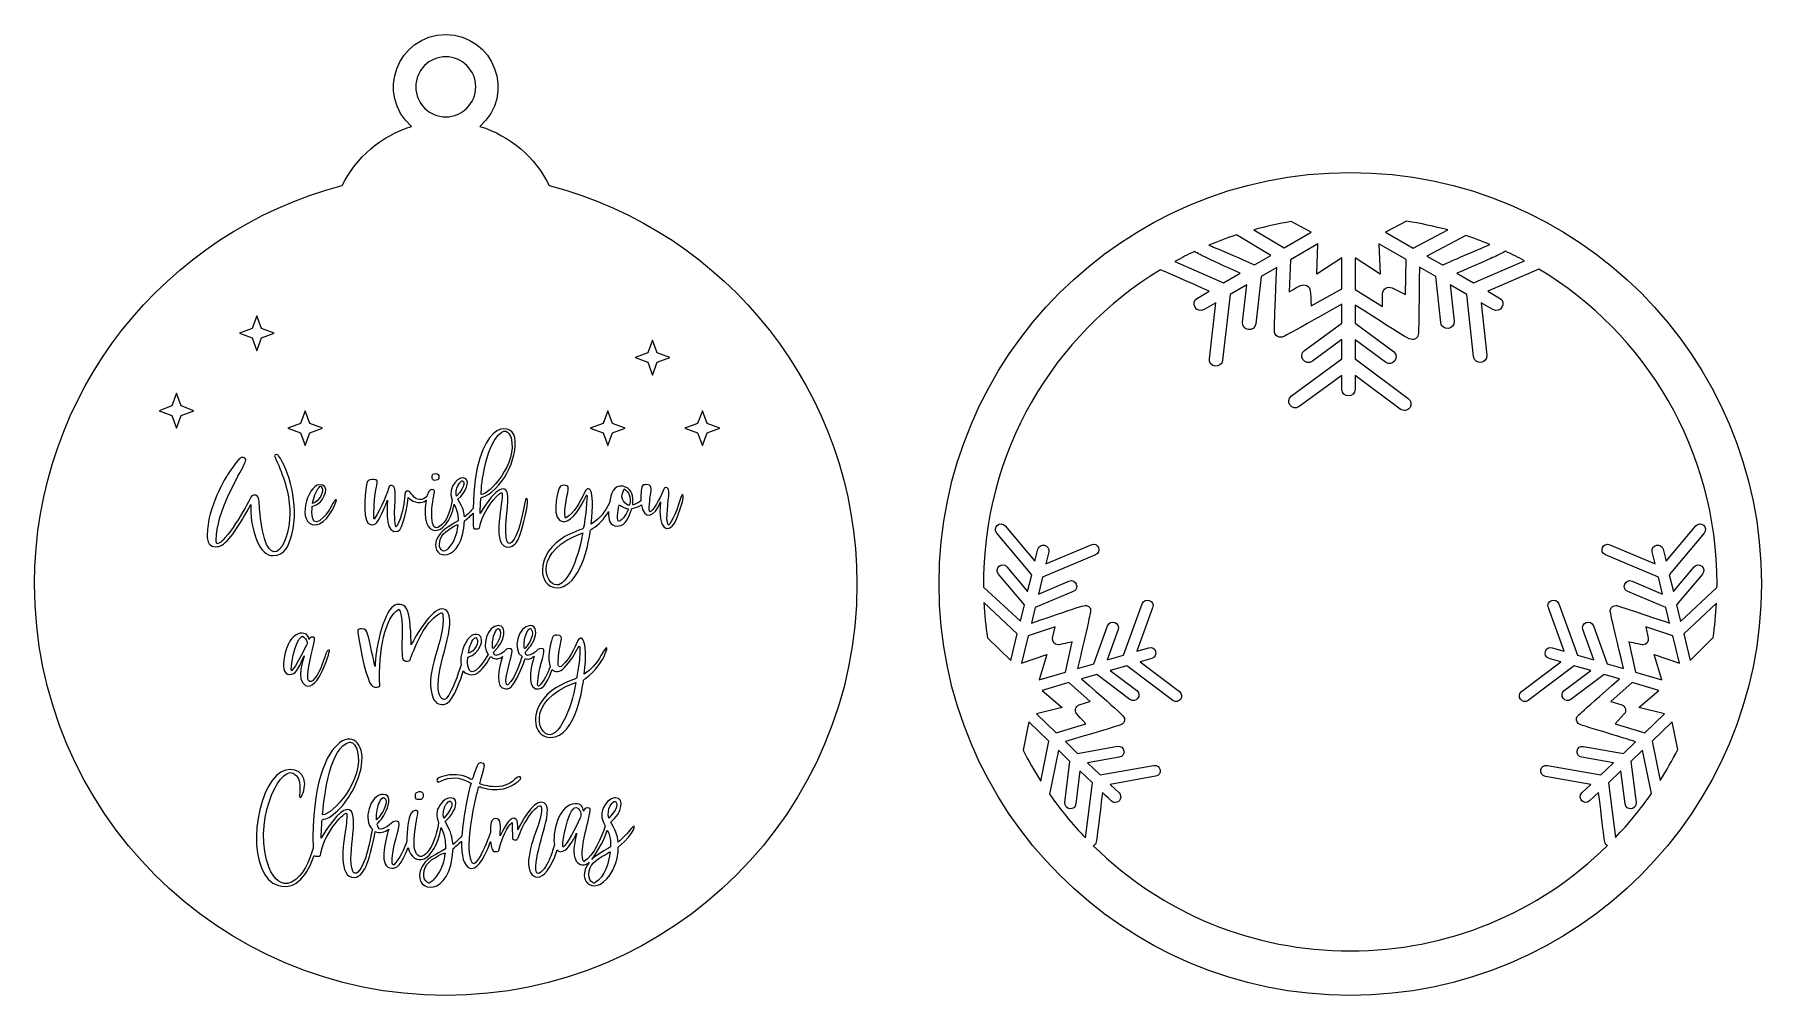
# Model space of a CAD drawing. Header units: inches. Extents: x 44 to 820, y 0 to 432.
import ezdxf

# ---------------------------------------------------------------- set-up
doc = ezdxf.new("R2010")
doc.units = ezdxf.units.IN
doc.header["$MEASUREMENT"] = 0
doc.layers.add('_U+0421_U+043B_U+043E_U+0439 1', color=7, linetype='Continuous')

msp = doc.modelspace()

# ---------------------------------------------------------------- linework, layer by layer
at = {"layer": '_U+0421_U+043B_U+043E_U+0439 1', "color": 7, "lineweight": 9, "true_color": 0xffffff}
for points in [[(143.57, 289.88), (145.69, 295.58), (151.39, 297.69), (145.69, 299.81), (143.57, 305.51), (141.46, 299.81), (135.76, 297.69), (141.46, 295.58), (143.57, 289.88)], [(321.56, 278.94), (323.68, 284.64), (329.38, 286.75), (323.68, 288.87), (321.56, 294.57), (319.44, 288.87), (313.74, 286.75), (319.44, 284.64), (321.56, 278.94)], [(107.41, 270.71), (105.29, 265.01), (99.59, 262.9), (105.29, 260.78), (107.41, 255.08), (109.52, 260.78), (115.22, 262.9), (109.52, 265.01), (107.41, 270.71)], [(165.28, 247.26), (167.4, 252.96), (173.1, 255.08), (167.4, 257.2), (165.28, 262.9), (163.16, 257.2), (157.46, 255.08), (163.16, 252.96), (165.28, 247.26)], [(301.39, 247.26), (303.51, 252.96), (309.21, 255.08), (303.51, 257.2), (301.39, 262.9), (299.28, 257.2), (293.58, 255.08), (299.28, 252.96), (301.39, 247.26)], [(346.1, 257.2), (343.98, 262.9), (341.86, 257.2), (336.16, 255.08), (341.86, 252.96), (343.98, 247.26), (346.1, 252.96), (351.8, 255.08), (346.1, 257.2)]]:
    msp.add_lwpolyline(points, dxfattribs=at)
at = {"layer": '_U+0421_U+043B_U+043E_U+0439 1', "color": 1, "lineweight": 9, "true_color": 0xff0000}
for points, knots in [([(275.13, 364.08), (268.85, 376.74), (257.57, 386.48), (243.86, 390.7), (260.28, 404.86), (250.3, 432), (228.53, 432), (206.75, 432), (196.77, 404.86), (213.19, 390.7), (199.49, 386.48), (188.21, 376.74), (181.93, 364.08), (102.31, 343.42), (43.53, 271.08), (43.53, 185), (43.53, 82.83), (126.35, 0), (228.53, 0), (330.7, 0), (413.53, 82.83), (413.53, 185), (413.53, 271.08), (354.74, 343.42), (275.13, 364.08)], [0, 0, 0, 0, 1, 1, 1, 2, 2, 2, 3, 3, 3, 4, 4, 4, 5, 5, 5, 6, 6, 6, 7, 7, 7, 8, 8, 8, 8]), ([(228.53, 422), (235.97, 422), (242.03, 415.94), (242.03, 408.5), (242.03, 401.06), (235.97, 395), (228.53, 395), (221.08, 395), (215.03, 401.06), (215.03, 408.5), (215.03, 415.94), (221.08, 422), (228.53, 422)], [0, 0, 0, 0, 1, 1, 1, 2, 2, 2, 3, 3, 3, 4, 4, 4, 4]), ([(635.47, 370), (533.3, 370), (450.47, 287.17), (450.47, 185), (450.47, 82.83), (533.3, 0), (635.47, 0), (737.65, 0), (820.47, 82.83), (820.47, 185), (820.47, 287.17), (737.65, 370), (635.47, 370)], [0, 0, 0, 0, 1, 1, 1, 2, 2, 2, 3, 3, 3, 4, 4, 4, 4]), ([(584.23, 341.92), (584.23, 341.92), (599.8, 332.67), (599.8, 332.67), (599.8, 332.67), (592.44, 328.42), (592.44, 328.42), (570.63, 338.01), (571.89, 337.33), (571.89, 337.33), (575.94, 339.03), (580.05, 340.56), (584.23, 341.92)], [0, 0, 0, 0, 1, 1, 1, 2, 2, 2, 3, 3, 3, 4, 4, 4, 4]), ([(608.95, 347.88), (608.95, 347.88), (617.95, 343.15), (617.95, 343.15), (617.95, 343.15), (605.76, 336.11), (605.76, 336.11), (605.76, 336.11), (592.05, 344.25), (592.05, 344.25), (597.6, 345.75), (603.24, 346.96), (608.95, 347.88)], [0, 0, 0, 0, 1, 1, 1, 2, 2, 2, 3, 3, 3, 4, 4, 4, 4]), ([(660.78, 348.08), (667.05, 347.12), (673.24, 345.8), (679.32, 344.14), (679.32, 344.14), (663.83, 335.98), (663.83, 335.98), (663.83, 335.98), (651.4, 343.15), (651.4, 343.15), (651.4, 343.15), (660.78, 348.08), (660.78, 348.08)], [0, 0, 0, 0, 1, 1, 1, 2, 2, 2, 3, 3, 3, 4, 4, 4, 4]), ([(565.42, 334.48), (565.56, 334.25), (570.6, 331.47), (585.99, 324.7), (585.99, 324.7), (578.48, 320.36), (578.48, 320.36), (578.48, 320.36), (556.59, 330), (556.59, 330), (559.89, 331.8), (562.01, 332.91), (565.42, 334.48)], [0, 0, 0, 0, 1, 1, 1, 2, 2, 2, 3, 3, 3, 4, 4, 4, 4]), ([(631.68, 331.69), (631.68, 331.69), (631.68, 317.68), (631.68, 317.68), (631.68, 317.68), (617.94, 309.97), (617.94, 309.97), (617.43, 316.8), (617.74, 318.11), (615.88, 319.12), (614.03, 320.12), (612.98, 319.09), (607.97, 316.32), (607.97, 316.32), (608.53, 330.78), (608.53, 330.78), (608.53, 330.78), (620.95, 337.95), (620.95, 337.95), (620.95, 337.95), (620.42, 324.32), (620.42, 324.32), (620.42, 324.32), (631.68, 331.69), (631.68, 331.69)], [0, 0, 0, 0, 1, 1, 1, 2, 2, 2, 3, 3, 3, 4, 4, 4, 5, 5, 5, 6, 6, 6, 7, 7, 7, 8, 8, 8, 8]), ([(637.68, 331.69), (637.68, 331.69), (648.93, 324.32), (648.93, 324.32), (648.93, 324.32), (648.4, 337.95), (648.4, 337.95), (648.4, 337.95), (660.6, 330.91), (660.6, 330.91), (660.6, 330.91), (660.4, 315.16), (660.4, 315.16), (660.4, 315.16), (654.33, 318.1), (654.33, 318.1), (652.36, 319.05), (650.07, 317.64), (650.02, 315.45), (650.02, 315.45), (649.92, 309.7), (649.92, 309.7), (649.92, 309.7), (637.68, 317.41), (637.68, 317.41), (637.68, 317.41), (637.68, 331.69), (637.68, 331.69), (637.68, 331.69), (637.68, 331.69), (637.68, 331.69)], [0, 0, 0, 0, 1, 1, 1, 2, 2, 2, 3, 3, 3, 4, 4, 4, 5, 5, 5, 6, 6, 6, 7, 7, 7, 8, 8, 8, 9, 9, 9, 10, 10, 10, 10]), ([(698.31, 337.65), (697.92, 337.49), (697.53, 337.3), (697.15, 337.09), (696.67, 336.99), (677.39, 328.62), (676.93, 328.41), (676.93, 328.41), (669.97, 332.43), (669.97, 332.43), (669.97, 332.43), (687.5, 341.67), (687.5, 341.67), (691.15, 340.46), (694.76, 339.12), (698.31, 337.65)], [0, 0, 0, 0, 1, 1, 1, 2, 2, 2, 3, 3, 3, 4, 4, 4, 5, 5, 5, 5]), ([(705.36, 334.55), (708.22, 333.21), (711.05, 331.79), (713.84, 330.28), (713.84, 330.28), (690.88, 320.36), (690.88, 320.36), (690.88, 320.36), (683.4, 324.67), (683.4, 324.67), (683.92, 324.9), (699.08, 331.4), (699.54, 331.73), (700.65, 332.13), (704.31, 333.98), (705.36, 334.55)], [0, 0, 0, 0, 1, 1, 1, 2, 2, 2, 3, 3, 3, 4, 4, 4, 5, 5, 5, 5]), ([(784.12, 168.19), (784.12, 168.19), (782.32, 175.58), (782.32, 175.58), (782.32, 175.58), (793.98, 189.46), (793.98, 189.46), (794.87, 190.52), (794.73, 192.1), (793.67, 192.99), (792.61, 193.87), (791.04, 193.74), (790.15, 192.68), (790.15, 192.68), (780.85, 181.6), (780.85, 181.6), (780.85, 181.6), (779, 189.16), (779, 189.16), (779, 189.16), (794.72, 207.88), (794.72, 207.88), (795.61, 208.94), (795.47, 210.52), (794.42, 211.4), (793.36, 212.29), (791.78, 212.15), (790.89, 211.1), (790.89, 211.1), (777.53, 195.18), (777.53, 195.18), (777.53, 195.18), (776.21, 200.58), (776.21, 200.58), (775.43, 203.78), (770.57, 202.6), (771.35, 199.39), (771.35, 199.39), (772.66, 194.03), (772.66, 194.03), (772.66, 194.03), (752.23, 202.66), (752.23, 202.66), (749.19, 203.94), (747.24, 199.34), (750.29, 198.05), (750.29, 198.05), (774.14, 187.98), (774.14, 187.98), (774.14, 187.98), (775.98, 180.45), (775.98, 180.45), (775.98, 180.45), (762.24, 186.26), (762.24, 186.26), (759.19, 187.54), (757.24, 182.94), (760.29, 181.65), (760.29, 181.65), (777.46, 174.4), (777.46, 174.4), (777.46, 174.4), (779.17, 167.4), (779.17, 167.4), (778.6, 167.59), (755.66, 175.32), (755.06, 175.34), (753.89, 175.39), (752.85, 174.66), (752.54, 173.49), (752.28, 172.49), (752.24, 173.46), (758.36, 147), (758.36, 147), (751.06, 149.13), (751.06, 149.13), (751.06, 149.13), (744.86, 166.17), (744.86, 166.17), (743.73, 169.28), (739.03, 167.58), (740.16, 164.47), (740.16, 164.47), (745.11, 150.87), (745.11, 150.87), (745.11, 150.87), (737.64, 153.05), (737.64, 153.05), (737.64, 153.05), (729.28, 176.03), (729.28, 176.03), (728.16, 179.13), (723.45, 177.43), (724.59, 174.32), (724.59, 174.32), (731.69, 154.79), (731.69, 154.79), (731.69, 154.79), (726.35, 156.34), (726.35, 156.34), (723.18, 157.27), (721.78, 152.47), (724.95, 151.54), (724.95, 151.54), (730.25, 150), (730.25, 150), (730.25, 150), (712.56, 136.62), (712.56, 136.62), (709.92, 134.63), (712.94, 130.64), (715.58, 132.63), (715.58, 132.63), (736.23, 148.25), (736.23, 148.25), (736.23, 148.25), (743.67, 146.08), (743.67, 146.08), (743.67, 146.08), (731.77, 137.08), (731.77, 137.08), (729.13, 135.09), (732.14, 131.1), (734.78, 133.09), (734.78, 133.09), (749.65, 144.34), (749.65, 144.34), (749.65, 144.34), (756.57, 142.32), (756.57, 142.32), (737.38, 125.33), (737.61, 125.75), (737.33, 124.75), (736.98, 123.53), (737.61, 122.2), (738.86, 121.74), (739.23, 121.6), (763.45, 114.21), (763.82, 114.09), (763.82, 114.09), (758.33, 108.84), (758.33, 108.84), (758.33, 108.84), (740.47, 111.99), (740.47, 111.99), (737.22, 112.57), (736.34, 107.65), (739.6, 107.07), (739.6, 107.07), (753.85, 104.55), (753.85, 104.55), (753.85, 104.55), (748.22, 99.17), (748.22, 99.17), (748.22, 99.17), (724.15, 103.43), (724.15, 103.43), (720.89, 104), (720.02, 99.08), (723.28, 98.5), (723.28, 98.5), (743.74, 94.89), (743.74, 94.89), (743.74, 94.89), (739.73, 91.05), (739.73, 91.05), (737.34, 88.76), (740.81, 85.16), (743.18, 87.43), (743.18, 87.43), (747.17, 91.25), (747.17, 91.25), (750.16, 67.29), (749.66, 68.22), (751.18, 67.37), (720.12, 36.82), (679.09, 20), (635.47, 20), (591.89, 20), (550.89, 36.8), (519.84, 67.31), (521.54, 68.13), (521.03, 67.51), (523.99, 91.25), (528.23, 87.19), (528.41, 86.75), (529.7, 86.75), (531.94, 86.75), (533.06, 89.49), (531.43, 91.05), (531.43, 91.05), (527.42, 94.89), (527.42, 94.89), (527.42, 94.89), (547.88, 98.51), (547.88, 98.51), (551.14, 99.09), (550.26, 104.01), (547.01, 103.43), (547.01, 103.43), (522.93, 99.18), (522.93, 99.18), (522.93, 99.18), (517.31, 104.56), (517.31, 104.56), (517.31, 104.56), (531.56, 107.07), (531.56, 107.07), (534.81, 107.65), (533.94, 112.57), (530.69, 112), (530.69, 112), (512.83, 108.84), (512.83, 108.84), (512.83, 108.84), (507.34, 114.1), (507.34, 114.1), (532.75, 121.87), (532.95, 121.31), (533.72, 123.09), (534.69, 125.35), (533.99, 125.15), (514.59, 142.32), (514.59, 142.32), (521.51, 144.34), (521.51, 144.34), (521.51, 144.34), (536.37, 133.1), (536.37, 133.1), (539.01, 131.1), (542.03, 135.09), (539.39, 137.08), (539.39, 137.08), (527.49, 146.09), (527.49, 146.09), (527.49, 146.09), (534.93, 148.26), (534.93, 148.26), (534.93, 148.26), (555.58, 132.64), (555.58, 132.64), (556.03, 132.3), (556.56, 132.13), (557.09, 132.13), (557.84, 132.13), (558.59, 132.47), (559.08, 133.12), (559.92, 134.22), (559.7, 135.79), (558.6, 136.63), (558.6, 136.63), (540.91, 150), (540.91, 150), (540.91, 150), (546.21, 151.55), (546.21, 151.55), (549.37, 152.47), (547.99, 157.27), (544.81, 156.35), (544.81, 156.35), (539.47, 154.79), (539.47, 154.79), (539.47, 154.79), (546.57, 174.32), (546.57, 174.32), (547.7, 177.43), (543, 179.14), (541.88, 176.03), (541.88, 176.03), (533.52, 153.05), (533.52, 153.05), (533.52, 153.05), (526.05, 150.87), (526.05, 150.87), (526.05, 150.87), (531, 164.47), (531, 164.47), (532.13, 167.57), (527.43, 169.29), (526.3, 166.18), (526.3, 166.18), (520.1, 149.14), (520.1, 149.14), (520.1, 149.14), (512.8, 147.01), (512.8, 147.01), (519.13, 174.39), (519.18, 173.31), (518.06, 174.54), (516.52, 176.24), (516.38, 175.55), (491.99, 167.4), (491.99, 167.4), (493.7, 174.4), (493.7, 174.4), (493.7, 174.4), (510.87, 181.65), (510.87, 181.65), (513.91, 182.94), (511.97, 187.55), (508.92, 186.26), (508.92, 186.26), (495.18, 180.46), (495.18, 180.46), (495.18, 180.46), (497.02, 187.98), (497.02, 187.98), (497.02, 187.98), (520.87, 198.06), (520.87, 198.06), (523.91, 199.34), (521.97, 203.95), (518.92, 202.66), (518.92, 202.66), (498.49, 194.04), (498.49, 194.04), (498.49, 194.04), (499.8, 199.39), (499.8, 199.39), (500.59, 202.6), (495.73, 203.79), (494.95, 200.58), (494.95, 200.58), (493.63, 195.18), (493.63, 195.18), (493.63, 195.18), (480.26, 211.1), (480.26, 211.1), (478.14, 213.63), (474.31, 210.42), (476.43, 207.89), (476.43, 207.89), (492.16, 189.16), (492.16, 189.16), (492.16, 189.16), (490.31, 181.6), (490.31, 181.6), (490.31, 181.6), (481.01, 192.68), (481.01, 192.68), (478.89, 195.21), (475.05, 192), (477.18, 189.47), (477.18, 189.47), (488.84, 175.58), (488.84, 175.58), (488.84, 175.58), (487.04, 168.2), (487.04, 168.2), (487.04, 168.2), (470.49, 183.62), (470.49, 183.62), (470, 244.36), (502.05, 297.13), (550.15, 326.29), (550.57, 326.08), (571.61, 316.83), (572.04, 316.64), (572.04, 316.64), (566.7, 313.56), (566.7, 313.56), (563.27, 311.58), (566.26, 306.38), (569.7, 308.36), (569.7, 308.36), (575, 311.42), (575, 311.42), (575, 311.42), (572.08, 286.27), (572.08, 286.27), (571.62, 282.33), (577.58, 281.63), (578.04, 285.58), (578.04, 285.58), (581.48, 315.16), (581.48, 315.16), (581.48, 315.16), (588.96, 319.48), (588.96, 319.48), (588.96, 319.48), (587, 302.63), (587, 302.63), (586.54, 298.7), (592.5, 298), (592.96, 301.94), (592.96, 301.94), (595.43, 323.22), (595.43, 323.22), (595.43, 323.22), (602.39, 327.24), (602.39, 327.24), (601.23, 297.25), (601.08, 298.46), (601.71, 297.38), (602.23, 296.49), (603.23, 295.89), (604.29, 295.89), (605.29, 295.89), (604.21, 295.4), (631.68, 310.8), (631.68, 310.8), (631.68, 302.3), (631.68, 302.3), (631.68, 302.3), (614.88, 289.98), (614.88, 289.98), (611.68, 287.64), (615.22, 282.79), (618.42, 285.14), (618.42, 285.14), (631.68, 294.86), (631.68, 294.86), (631.68, 294.86), (631.68, 286.19), (631.68, 286.19), (631.68, 286.19), (609.01, 269.56), (609.01, 269.56), (605.81, 267.22), (609.35, 262.37), (612.55, 264.72), (612.55, 264.72), (631.68, 278.75), (631.68, 278.75), (631.68, 278.75), (631.68, 272.58), (631.68, 272.58), (631.68, 268.62), (637.68, 268.61), (637.68, 272.58), (637.68, 272.58), (637.68, 278.7), (637.68, 278.7), (637.68, 278.7), (658, 263.6), (658, 263.6), (659.33, 262.61), (661.21, 262.88), (662.2, 264.21), (663.19, 265.54), (662.91, 267.42), (661.58, 268.41), (661.58, 268.41), (637.68, 286.18), (637.68, 286.18), (637.68, 286.18), (637.68, 294.81), (637.68, 294.81), (637.68, 294.81), (651.29, 284.7), (651.29, 284.7), (654.47, 282.33), (658.06, 287.14), (654.87, 289.51), (654.87, 289.51), (637.68, 302.29), (637.68, 302.29), (637.68, 302.29), (637.68, 310.32), (637.68, 310.32), (662.08, 294.95), (662.99, 293.47), (665.25, 295.63), (666.52, 296.84), (666.16, 295.33), (666.56, 327.47), (666.56, 327.47), (673.92, 323.22), (673.92, 323.22), (673.92, 323.22), (676.19, 302.51), (676.19, 302.51), (676.63, 298.56), (682.59, 299.22), (682.16, 303.16), (682.16, 303.16), (680.37, 319.5), (680.37, 319.5), (680.37, 319.5), (687.88, 315.17), (687.88, 315.17), (687.88, 315.17), (690.94, 287.22), (690.94, 287.22), (691.37, 283.27), (697.34, 283.92), (696.9, 287.87), (696.9, 287.87), (694.32, 311.45), (694.32, 311.45), (694.32, 311.45), (699.66, 308.36), (699.66, 308.36), (703.09, 306.38), (706.1, 311.57), (702.66, 313.56), (702.66, 313.56), (697.36, 316.62), (697.36, 316.62), (697.36, 316.62), (720.36, 326.56), (720.36, 326.56), (768.41, 297.64), (800.48, 245.25), (800.48, 185), (800.48, 184.48), (800.46, 183.95), (800.46, 183.43), (800.46, 183.43), (784.12, 168.19), (784.12, 168.19)], [0, 0, 0, 0, 1, 1, 1, 2, 2, 2, 3, 3, 3, 4, 4, 4, 5, 5, 5, 6, 6, 6, 7, 7, 7, 8, 8, 8, 9, 9, 9, 10, 10, 10, 11, 11, 11, 12, 12, 12, 13, 13, 13, 14, 14, 14, 15, 15, 15, 16, 16, 16, 17, 17, 17, 18, 18, 18, 19, 19, 19, 20, 20, 20, 21, 21, 21, 22, 22, 22, 23, 23, 23, 24, 24, 24, 25, 25, 25, 26, 26, 26, 27, 27, 27, 28, 28, 28, 29, 29, 29, 30, 30, 30, 31, 31, 31, 32, 32, 32, 33, 33, 33, 34, 34, 34, 35, 35, 35, 36, 36, 36, 37, 37, 37, 38, 38, 38, 39, 39, 39, 40, 40, 40, 41, 41, 41, 42, 42, 42, 43, 43, 43, 44, 44, 44, 45, 45, 45, 46, 46, 46, 47, 47, 47, 48, 48, 48, 49, 49, 49, 50, 50, 50, 51, 51, 51, 52, 52, 52, 53, 53, 53, 54, 54, 54, 55, 55, 55, 56, 56, 56, 57, 57, 57, 58, 58, 58, 59, 59, 59, 60, 60, 60, 61, 61, 61, 62, 62, 62, 63, 63, 63, 64, 64, 64, 65, 65, 65, 66, 66, 66, 67, 67, 67, 68, 68, 68, 69, 69, 69, 70, 70, 70, 71, 71, 71, 72, 72, 72, 73, 73, 73, 74, 74, 74, 75, 75, 75, 76, 76, 76, 77, 77, 77, 78, 78, 78, 79, 79, 79, 80, 80, 80, 81, 81, 81, 82, 82, 82, 83, 83, 83, 84, 84, 84, 85, 85, 85, 86, 86, 86, 87, 87, 87, 88, 88, 88, 89, 89, 89, 90, 90, 90, 91, 91, 91, 92, 92, 92, 93, 93, 93, 94, 94, 94, 95, 95, 95, 96, 96, 96, 97, 97, 97, 98, 98, 98, 99, 99, 99, 100, 100, 100, 101, 101, 101, 102, 102, 102, 103, 103, 103, 104, 104, 104, 105, 105, 105, 106, 106, 106, 107, 107, 107, 108, 108, 108, 109, 109, 109, 110, 110, 110, 111, 111, 111, 112, 112, 112, 113, 113, 113, 114, 114, 114, 115, 115, 115, 116, 116, 116, 117, 117, 117, 118, 118, 118, 119, 119, 119, 120, 120, 120, 121, 121, 121, 122, 122, 122, 123, 123, 123, 124, 124, 124, 125, 125, 125, 126, 126, 126, 127, 127, 127, 128, 128, 128, 129, 129, 129, 130, 130, 130, 131, 131, 131, 132, 132, 132, 133, 133, 133, 134, 134, 134, 135, 135, 135, 136, 136, 136, 137, 137, 137, 138, 138, 138, 139, 139, 139, 140, 140, 140, 141, 141, 141, 142, 142, 142, 143, 143, 143, 144, 144, 144, 145, 145, 145, 146, 146, 146, 147, 147, 147, 148, 148, 148, 149, 149, 149, 150, 150, 150, 151, 151, 151, 152, 152, 152, 153, 153, 153, 154, 154, 154, 155, 155, 155, 156, 156, 156, 157, 157, 157, 158, 158, 158, 159, 159, 159, 160, 160, 160, 161, 161, 161, 162, 162, 162, 163, 163, 163, 164, 164, 164, 165, 165, 165, 166, 166, 166, 167, 167, 167, 168, 168, 168, 169, 169, 169, 170, 170, 170, 170]), ([(482.74, 150.64), (482.74, 150.64), (472.24, 160.71), (472.24, 160.71), (471.47, 165.96), (470.95, 171.26), (470.68, 176.61), (470.68, 176.61), (485.67, 162.62), (485.67, 162.62), (485.67, 162.62), (482.74, 150.64), (482.74, 150.64)], [0, 0, 0, 0, 1, 1, 1, 2, 2, 2, 3, 3, 3, 4, 4, 4, 4]), ([(788.41, 150.64), (788.41, 150.64), (785.48, 162.62), (785.48, 162.62), (785.48, 162.62), (800.25, 176.4), (800.25, 176.4), (799.98, 171.17), (799.47, 165.99), (798.72, 160.86), (798.72, 160.86), (788.41, 150.64), (788.41, 150.64)], [0, 0, 0, 0, 1, 1, 1, 2, 2, 2, 3, 3, 3, 4, 4, 4, 4]), ([(504.02, 157.62), (504.45, 157.62), (510, 158.84), (510.42, 158.93), (510.42, 158.93), (507.3, 145.4), (507.3, 145.4), (507.3, 145.4), (495.51, 141.96), (495.51, 141.96), (495.51, 141.96), (498.94, 153.24), (498.94, 153.24), (498.94, 153.24), (487.6, 149.45), (487.6, 149.45), (487.6, 149.45), (490.58, 161.66), (490.58, 161.66), (490.58, 161.66), (502.71, 165.71), (502.71, 165.71), (502.71, 165.71), (501.58, 160.67), (501.58, 160.67), (501.23, 159.1), (502.43, 157.62), (504.02, 157.62)], [0, 0, 0, 0, 1, 1, 1, 2, 2, 2, 3, 3, 3, 4, 4, 4, 5, 5, 5, 6, 6, 6, 7, 7, 7, 8, 8, 8, 9, 9, 9, 9]), ([(767.13, 157.62), (768.73, 157.62), (769.92, 159.11), (769.57, 160.67), (769.57, 160.67), (768.44, 165.71), (768.44, 165.71), (768.44, 165.71), (780.57, 161.66), (780.57, 161.66), (780.57, 161.66), (783.55, 149.45), (783.55, 149.45), (783.55, 149.45), (772.21, 153.24), (772.21, 153.24), (772.21, 153.24), (775.65, 141.96), (775.65, 141.96), (775.65, 141.96), (763.86, 145.4), (763.86, 145.4), (763.86, 145.4), (760.73, 158.93), (760.73, 158.93), (761.16, 158.84), (766.7, 157.62), (767.13, 157.62)], [0, 0, 0, 0, 1, 1, 1, 2, 2, 2, 3, 3, 3, 4, 4, 4, 5, 5, 5, 6, 6, 6, 7, 7, 7, 8, 8, 8, 9, 9, 9, 9]), ([(516.48, 122.12), (516.48, 122.12), (503.2, 118.06), (503.2, 118.06), (503.2, 118.06), (494.27, 126.59), (494.27, 126.59), (494.27, 126.59), (505.87, 129.5), (505.87, 129.5), (505.87, 129.5), (496.91, 137.16), (496.91, 137.16), (496.91, 137.16), (508.92, 140.66), (508.92, 140.66), (508.92, 140.66), (518.49, 132.18), (518.49, 132.18), (513.56, 130.64), (512.36, 130.62), (511.89, 128.92), (511.42, 127.21), (512.37, 126.67), (516.48, 122.12)], [0, 0, 0, 0, 1, 1, 1, 2, 2, 2, 3, 3, 3, 4, 4, 4, 5, 5, 5, 6, 6, 6, 7, 7, 7, 8, 8, 8, 8]), ([(757.6, 130.64), (757.6, 130.64), (752.66, 132.18), (752.66, 132.18), (752.66, 132.18), (762.24, 140.66), (762.24, 140.66), (762.24, 140.66), (774.25, 137.16), (774.25, 137.16), (774.25, 137.16), (765.28, 129.5), (765.28, 129.5), (765.28, 129.5), (776.88, 126.59), (776.88, 126.59), (776.88, 126.59), (767.96, 118.06), (767.96, 118.06), (767.96, 118.06), (754.68, 122.12), (754.68, 122.12), (754.68, 122.12), (758.71, 126.58), (758.71, 126.58), (759.93, 127.94), (759.33, 130.1), (757.6, 130.64)], [0, 0, 0, 0, 1, 1, 1, 2, 2, 2, 3, 3, 3, 4, 4, 4, 5, 5, 5, 6, 6, 6, 7, 7, 7, 8, 8, 8, 9, 9, 9, 9]), ([(496.25, 96.35), (493.38, 100.85), (490.73, 105.47), (488.32, 110.2), (488.32, 110.2), (490.82, 122.98), (490.82, 122.98), (490.82, 122.98), (499.9, 114.29), (499.9, 114.29), (499.9, 114.29), (496.25, 96.35), (496.25, 96.35)], [0, 0, 0, 0, 1, 1, 1, 2, 2, 2, 3, 3, 3, 4, 4, 4, 4]), ([(774.86, 96.6), (774.86, 96.6), (771.25, 114.29), (771.25, 114.29), (771.25, 114.29), (780.33, 122.98), (780.33, 122.98), (780.33, 122.98), (782.8, 110.55), (782.8, 110.55), (780.39, 105.78), (777.74, 101.12), (774.86, 96.6)], [0, 0, 0, 0, 1, 1, 1, 2, 2, 2, 3, 3, 3, 4, 4, 4, 4]), ([(516.4, 70.79), (510.44, 77), (505.02, 83.59), (500.16, 90.51), (500.16, 90.51), (504.17, 110.21), (504.17, 110.21), (504.17, 110.21), (509.38, 105.22), (509.38, 105.22), (509.38, 105.22), (507.08, 86.73), (507.08, 86.73), (506.67, 83.45), (511.63, 82.83), (512.04, 86.11), (512.04, 86.11), (513.88, 100.92), (513.88, 100.92), (513.88, 100.92), (519.48, 95.56), (519.48, 95.56), (519.48, 95.56), (516.4, 70.79), (516.4, 70.79)], [0, 0, 0, 0, 1, 1, 1, 2, 2, 2, 3, 3, 3, 4, 4, 4, 5, 5, 5, 6, 6, 6, 7, 7, 7, 8, 8, 8, 8]), ([(754.73, 70.98), (754.73, 70.98), (751.67, 95.56), (751.67, 95.56), (751.67, 95.56), (757.27, 100.91), (757.27, 100.91), (757.27, 100.91), (759.12, 86.11), (759.12, 86.11), (759.52, 82.83), (764.49, 83.44), (764.08, 86.73), (764.08, 86.73), (761.77, 105.22), (761.77, 105.22), (761.77, 105.22), (766.98, 110.2), (766.98, 110.2), (766.98, 110.2), (770.95, 90.74), (770.95, 90.74), (766.1, 83.81), (760.69, 77.2), (754.73, 70.98)], [0, 0, 0, 0, 1, 1, 1, 2, 2, 2, 3, 3, 3, 4, 4, 4, 5, 5, 5, 6, 6, 6, 7, 7, 7, 8, 8, 8, 8])]:
    msp.add_open_spline(points, degree=3, knots=knots, dxfattribs=at)
at = {"layer": '_U+0421_U+043B_U+043E_U+0439 1', "color": 7, "lineweight": 9, "true_color": 0xffffff}
for points, knots in [([(193.21, 230.94), (193.68, 231.91), (195.04, 232.04), (196.04, 231.92), (199.73, 231.64), (196.2, 230.7), (196.2, 215.7), (196.2, 214.94), (196.22, 214.81), (196.29, 214.07), (199.81, 219.26), (202.5, 226.74), (203.04, 228.88), (203.12, 229.22), (203.76, 229.26), (204.1, 229.26), (207.02, 229.26), (205.27, 221.98), (205.58, 214.29), (205.61, 213.96), (205.9, 210.62), (206.24, 210.62), (206.32, 210.66), (206.48, 210.91), (206.72, 211.37), (209.01, 215.76), (209.58, 220.42), (209.94, 223.42), (210.24, 225.84), (209.91, 226.98), (211.73, 226.69), (213.15, 226.48), (213.86, 222.92), (216.91, 222.92), (218.07, 222.92), (219.14, 223.53), (220, 224.32), (220.43, 225.88), (221.24, 227.82), (222.81, 227.38), (223.34, 227.24), (223.43, 227.06), (223.43, 226.59), (223.43, 226.05), (223.26, 225.2), (223.15, 224.68), (221.69, 217.45), (221.4, 206.33), (226.69, 211.61), (229.82, 214.65), (230.72, 218.59), (231.43, 222.69), (228.74, 228.7), (235.03, 234.39), (237.61, 232.27), (239.21, 231.1), (237.8, 226.27), (233.97, 223.13), (236.81, 217.95), (236.48, 218.37), (237.02, 215.23), (238.44, 216.36), (239.72, 217.61), (240.86, 218.99), (241.38, 258.14), (258.19, 258.68), (259.58, 250.8), (261.23, 241.6), (253.41, 226.36), (244.63, 223.91), (244.43, 223.85), (244.39, 223.79), (244.33, 223.55), (244.28, 223.17), (244.05, 219.13), (244.05, 216.74), (251.29, 229.09), (256.26, 230.14), (256.48, 224.49), (256.68, 218.84), (254.52, 208.56), (256.22, 203.97), (256.52, 203.17), (257.6, 202.98), (258.18, 203.61), (261.34, 207), (262.83, 215.18), (264.1, 221.69), (264.22, 222.22), (264.43, 223.46), (264.95, 223.45), (266.58, 223.42), (263.06, 209.88), (261.43, 205.71), (260.62, 203.67), (259.01, 201.72), (256.82, 201.55), (249.03, 201.55), (253.94, 219.72), (253.94, 224.95), (253.94, 226.44), (253.78, 226.37), (252.81, 225.6), (249.12, 222.67), (244.36, 215.58), (243.74, 210.08), (243.37, 209.71), (242.59, 209.7), (242.08, 209.77), (240.85, 210), (240.82, 208.85), (240.85, 216.86), (239.93, 215.86), (238.93, 214.95), (237.04, 213.45), (236.18, 194.1), (221.72, 195.39), (224.28, 204.37), (225.69, 209.28), (230.9, 211.22), (234.07, 213.35), (234.07, 214.72), (234.2, 217.26), (232.35, 220.86), (229.26, 205.04), (216.44, 204.49), (219.77, 222.61), (217.75, 221.15), (214.57, 221.13), (211.64, 223.8), (211.31, 220.81), (209.38, 209.27), (206.93, 208.7), (201.42, 207.21), (201.92, 216.78), (202.33, 222.64), (202.25, 222.56), (201.83, 221.33), (201.8, 221.22), (201.33, 219.97), (198.18, 212.78), (196.98, 212.01), (196.15, 211.48), (194.45, 211.46), (193.53, 212.36), (191.19, 214.65), (192.2, 228.84), (193.21, 230.94)], [0, 0, 0, 0, 1, 1, 1, 2, 2, 2, 3, 3, 3, 4, 4, 4, 5, 5, 5, 6, 6, 6, 7, 7, 7, 8, 8, 8, 9, 9, 9, 10, 10, 10, 11, 11, 11, 12, 12, 12, 13, 13, 13, 14, 14, 14, 15, 15, 15, 16, 16, 16, 17, 17, 17, 18, 18, 18, 19, 19, 19, 20, 20, 20, 21, 21, 21, 22, 22, 22, 23, 23, 23, 24, 24, 24, 25, 25, 25, 26, 26, 26, 27, 27, 27, 28, 28, 28, 29, 29, 29, 30, 30, 30, 31, 31, 31, 32, 32, 32, 33, 33, 33, 34, 34, 34, 35, 35, 35, 36, 36, 36, 37, 37, 37, 38, 38, 38, 39, 39, 39, 40, 40, 40, 41, 41, 41, 42, 42, 42, 43, 43, 43, 44, 44, 44, 45, 45, 45, 46, 46, 46, 47, 47, 47, 48, 48, 48, 49, 49, 49, 49]), ([(244.43, 225.18), (248.15, 225.18), (260.93, 239.11), (257.92, 250.69), (257.54, 252.13), (256.76, 253.13), (255.57, 253.67), (254.46, 254.04), (252.92, 252.68), (252.11, 251.83), (246.78, 246.18), (244.43, 230.62), (244.43, 225.18)], [0, 0, 0, 0, 1, 1, 1, 2, 2, 2, 3, 3, 3, 4, 4, 4, 4]), ([(142.91, 206.19), (140.46, 213.33), (140.91, 218.29), (140.85, 220.73), (135.78, 211.61), (131.05, 203.72), (126.94, 202.05), (125.82, 201.6), (122.66, 201.21), (121.61, 204), (121.37, 204.62), (121.2, 205.25), (121.2, 206.95), (121.2, 219.72), (129.98, 233.4), (129.98, 233.4), (129.98, 233.4), (130.05, 233.49), (130.05, 233.49), (130.09, 233.62), (130.31, 233.93), (130.41, 234.07), (134.74, 240.77), (135.95, 241.9), (136.95, 241.9), (137.89, 241.9), (138.52, 241.29), (138.52, 240.68), (138.52, 239.99), (137.9, 238.76), (137.59, 238.14), (136.04, 235.04), (125.25, 217.35), (125.25, 204.69), (125.29, 203.77), (125.39, 203.23), (125.56, 203.09), (129.54, 203.09), (138.98, 220.18), (140.87, 223.95), (141.16, 225.19), (143.1, 225.21), (143.74, 224.57), (144.51, 223.8), (144.71, 220.18), (144.79, 218.93), (147.24, 186.91), (158.38, 200.22), (158.38, 216.99), (158.38, 224.58), (155.92, 232.54), (152.83, 239.52), (152.69, 239.82), (151.54, 242.25), (151.54, 242.58), (151.54, 242.85), (151.48, 242.88), (151.98, 243.1), (152.58, 243.27), (153.03, 243.1), (153.36, 242.59), (157.55, 236.64), (162.9, 220.75), (159.23, 207.23), (157.96, 202.07), (156.18, 197.82), (150.83, 197.77), (150.7, 197.78), (149.83, 197.81), (149.76, 197.83), (146.94, 198.35), (144.61, 201.4), (142.91, 206.19)], [0, 0, 0, 0, 1, 1, 1, 2, 2, 2, 3, 3, 3, 4, 4, 4, 5, 5, 5, 6, 6, 6, 7, 7, 7, 8, 8, 8, 9, 9, 9, 10, 10, 10, 11, 11, 11, 12, 12, 12, 13, 13, 13, 14, 14, 14, 15, 15, 15, 16, 16, 16, 17, 17, 17, 18, 18, 18, 19, 19, 19, 20, 20, 20, 21, 21, 21, 22, 22, 22, 23, 23, 23, 24, 24, 24, 24]), ([(224.82, 231.74), (225.88, 232.53), (225.82, 235.37), (223.28, 234.53), (222.58, 234.28), (222.46, 234.05), (222.46, 233.08), (222.46, 232.62), (222.5, 232.29), (222.59, 232.1), (222.88, 231.4), (224.19, 231.48), (224.82, 231.74)], [0, 0, 0, 0, 1, 1, 1, 2, 2, 2, 3, 3, 3, 4, 4, 4, 4]), ([(171.05, 220.97), (170.42, 220.55), (169.46, 220.17), (168.5, 219.92), (168.1, 217.73), (167.8, 208.6), (173.74, 215.23), (176.03, 217.79), (176.65, 219.28), (178.18, 221.87), (178.35, 222.15), (178.69, 222.78), (179, 222.89), (179.07, 222.89), (179.26, 222.88), (179.31, 222.82), (179.31, 220.81), (174.66, 211.59), (170.02, 211.59), (160.97, 211.59), (166.39, 229.29), (171.48, 229.6), (177.02, 229.93), (173.91, 222.88), (171.05, 220.97)], [0, 0, 0, 0, 1, 1, 1, 2, 2, 2, 3, 3, 3, 4, 4, 4, 5, 5, 5, 6, 6, 6, 7, 7, 7, 8, 8, 8, 8]), ([(171.53, 228.41), (170.16, 226.88), (168.9, 223.24), (168.64, 221.22), (171.55, 221.86), (174.04, 226.96), (172.85, 228.35), (172.19, 229.11), (172.13, 229.01), (171.53, 228.41)], [0, 0, 0, 0, 1, 1, 1, 2, 2, 2, 3, 3, 3, 3]), ([(233.38, 224.46), (238.01, 229.09), (236.74, 231.73), (235.74, 231.33), (235.44, 231.16), (235.1, 230.81), (234.72, 230.29), (233.22, 228.28), (232.97, 226.53), (233.38, 224.46)], [0, 0, 0, 0, 1, 1, 1, 2, 2, 2, 3, 3, 3, 3]), ([(332.57, 214.58), (330.2, 208.04), (324.92, 207.87), (324.92, 217.55), (324.92, 219.98), (325.01, 220.85), (325.2, 221.85), (322.46, 214.69), (317.55, 213.78), (316.54, 220.63), (315.31, 219.75), (313.78, 219.22), (312.25, 218.97), (312.23, 218.95), (312.17, 218.8), (312.08, 218.53), (310.99, 215.43), (309.65, 211.03), (305.93, 211.03), (302.15, 211.03), (301.61, 213.77), (301.82, 217.55), (299.69, 214.01), (297.26, 211.69), (294.58, 209.89), (293.49, 209.17), (293.63, 209.25), (293.47, 208.31), (293.07, 206.01), (292.25, 197.77), (287.79, 190.13), (281.75, 179.55), (272.01, 182.33), (272.01, 191.1), (272.07, 197.54), (276.46, 202.9), (282.05, 206.26), (284.28, 207.48), (290.43, 209.96), (290.43, 209.96), (290.69, 210.23), (291.67, 218.36), (291.7, 218.73), (292.45, 226.7), (291.98, 225.39), (291.3, 223.77), (290.04, 220.95), (285.68, 213), (281.71, 213), (275.63, 213), (278.69, 225.98), (279.53, 227.99), (279.89, 228.88), (280.26, 229.38), (281.77, 229.38), (282.6, 229.38), (283.58, 229.17), (283.67, 228.35), (283.84, 226.49), (281.27, 218.9), (282.46, 214.51), (286.49, 217.26), (288.99, 221.56), (290.93, 226.09), (292.47, 229.54), (295.98, 229.17), (293.94, 211.81), (298.46, 215.06), (299.72, 216.89), (302.19, 221.42), (302.93, 225.64), (304.06, 229.79), (308.25, 228.94), (311.76, 228.21), (312.77, 225.59), (312.77, 222.26), (312.77, 221.4), (312.62, 220.69), (312.62, 220.69), (312.62, 220.54), (312.63, 220.57), (312.8, 220.57), (314.16, 220.97), (315.23, 221.61), (316.31, 222.41), (316.22, 223.96), (316.45, 227.98), (316.85, 228.98), (317.19, 229.61), (317.83, 229.64), (318.61, 229.64), (321.48, 229.64), (321.07, 228.11), (320.59, 224.9), (320.47, 224.1), (319.65, 217.37), (320.46, 217.37), (321.57, 217.57), (325.06, 223.4), (326.17, 226.56), (326.48, 227.56), (326.88, 228.71), (328.09, 228.19), (328.89, 227.85), (328.9, 226.87), (328.9, 225.96), (328.9, 222.77), (327.21, 213.54), (328.62, 211.59), (328.93, 210.59), (332.1, 216.27), (334.11, 223.36), (334.26, 223.84), (334.83, 225.57), (335.18, 225.21), (336.33, 224.71), (333, 215.77), (332.57, 214.58)], [0, 0, 0, 0, 1, 1, 1, 2, 2, 2, 3, 3, 3, 4, 4, 4, 5, 5, 5, 6, 6, 6, 7, 7, 7, 8, 8, 8, 9, 9, 9, 10, 10, 10, 11, 11, 11, 12, 12, 12, 13, 13, 13, 14, 14, 14, 15, 15, 15, 16, 16, 16, 17, 17, 17, 18, 18, 18, 19, 19, 19, 20, 20, 20, 21, 21, 21, 22, 22, 22, 23, 23, 23, 24, 24, 24, 25, 25, 25, 26, 26, 26, 27, 27, 27, 28, 28, 28, 29, 29, 29, 30, 30, 30, 31, 31, 31, 32, 32, 32, 33, 33, 33, 34, 34, 34, 35, 35, 35, 36, 36, 36, 37, 37, 37, 38, 38, 38, 39, 39, 39, 39]), ([(308.85, 227.78), (308.71, 227.78), (307.89, 225.36), (307.85, 225.21), (307.14, 222.36), (310.96, 219.51), (311.24, 220.6), (312.08, 224.31), (310.89, 226.39), (308.85, 227.78)], [0, 0, 0, 0, 1, 1, 1, 2, 2, 2, 3, 3, 3, 3]), ([(310.69, 218.74), (310.05, 218.53), (307.36, 219.95), (306.75, 220.63), (305.96, 219.38), (305.51, 214.42), (306.18, 213.06), (308.39, 213.32), (310.39, 217.67), (310.69, 218.74)], [0, 0, 0, 0, 1, 1, 1, 2, 2, 2, 3, 3, 3, 3]), ([(233.96, 211.64), (233.71, 211.64), (232.25, 210.91), (232.04, 210.78), (228.62, 208.73), (225.69, 206.71), (225.69, 202.74), (225.69, 200.14), (227.64, 198.69), (229.54, 200.81), (232.6, 204.22), (233.41, 207.29), (233.93, 211.39), (233.93, 211.39), (233.96, 211.64), (233.96, 211.64)], [0, 0, 0, 0, 1, 1, 1, 2, 2, 2, 3, 3, 3, 4, 4, 4, 5, 5, 5, 5]), ([(290.14, 207.92), (267.98, 200.02), (272.83, 184.54), (278.57, 184.54), (282.72, 184.54), (287.85, 194.74), (290.08, 207.58), (290.08, 207.58), (290.14, 207.92), (290.14, 207.92)], [0, 0, 0, 0, 1, 1, 1, 2, 2, 2, 3, 3, 3, 3]), ([(188.93, 164.05), (188.93, 164.79), (190.12, 164.87), (190.85, 164.87), (192.42, 164.87), (192.91, 163.95), (193.39, 162.42), (194.14, 160.02), (196.32, 149.31), (196.75, 147.92), (196.75, 155.19), (200.18, 171.48), (205, 175.05), (206.56, 176.21), (209.5, 176.22), (210.74, 174.13), (212.73, 171.41), (212.94, 160.87), (212.94, 157.59), (215.15, 161.82), (222.06, 173.78), (226.84, 173.78), (227.98, 173.78), (229.04, 173.35), (229.54, 172.27), (233.18, 164.16), (223.05, 145.91), (225.43, 135.87), (225.86, 134.05), (227.52, 132.01), (228.89, 133.65), (231.68, 136.94), (233.99, 144.28), (235.4, 148.67), (234.47, 153.87), (238.58, 164.18), (243.41, 162.08), (246.36, 160.56), (243.84, 153.41), (238.48, 152.06), (238.27, 150.91), (238.09, 145.51), (240.4, 145.51), (242.79, 145.51), (246.36, 151.18), (247.55, 153.27), (244.45, 157.02), (247.32, 166.28), (252.16, 166.28), (256.28, 166.28), (255.38, 159.35), (250.17, 154.47), (249.73, 154.06), (250.32, 153.29), (250.69, 152.98), (251.4, 152.41), (254.45, 154.08), (254.96, 154.8), (255.48, 155.48), (256.08, 155.93), (256.93, 155.93), (257.86, 155.93), (258.41, 155.82), (258.41, 154.89), (258.41, 152.68), (255.71, 145.59), (255.62, 141.43), (255.62, 140.51), (255.79, 138.98), (256.47, 139.6), (260.27, 143.06), (262.16, 150.96), (262.84, 152.44), (258.31, 154.93), (261.11, 166.28), (266.47, 166.28), (269.56, 166.28), (269.49, 162.62), (268.24, 159.81), (267, 157), (265.39, 155.6), (264.51, 154.6), (264.11, 154.14), (264.63, 153.29), (265, 152.98), (265.71, 152.41), (268.76, 154.08), (269.27, 154.8), (270.09, 155.86), (271.16, 156.17), (272.15, 155.83), (273.15, 155.45), (272.75, 153.96), (271.65, 150.03), (269.41, 141.68), (269.57, 138.23), (270.57, 139.14), (272.81, 141.18), (274.41, 144.84), (275.52, 147.81), (274.23, 150.95), (275.38, 158.08), (276.44, 160.65), (276.8, 161.54), (277.17, 162.04), (278.68, 162.04), (282.7, 162.04), (279.06, 157.94), (279.06, 149.68), (279.06, 149.19), (279.07, 148.83), (279.09, 148.54), (279.15, 147.88), (279.93, 147.55), (280.44, 147.96), (282.86, 149.89), (285.16, 153.16), (287.63, 158.95), (289.19, 162.46), (292.86, 161.56), (290.86, 144.47), (294.13, 146.84), (295.88, 148.33), (298.51, 153.01), (303.76, 162.64), (300.43, 148.61), (291.52, 142.61), (290.89, 142.19), (290.57, 141.92), (290.54, 141.79), (290.3, 140.79), (287.62, 116.01), (275.64, 116.01), (268.7, 116.01), (266.98, 124.42), (271.17, 131.42), (274.84, 137.57), (280.73, 139.98), (286.06, 142.06), (287.53, 142.61), (287.44, 142.58), (287.53, 143.41), (288.77, 151.25), (288.86, 151.76), (288.86, 155.53), (288.86, 160.1), (287.6, 153.21), (281.85, 147.23), (279.82, 145.13), (277.51, 145.38), (276.34, 146.54), (274.99, 142.83), (272.73, 136.67), (268.98, 137.91), (264.89, 139.14), (267.01, 148.46), (268.31, 152.53), (266.83, 151.3), (265.69, 150.73), (264.23, 151.52), (263.79, 149.47), (261.04, 143.03), (259.04, 140.05), (257.81, 138.06), (256.66, 137.82), (255.49, 137.82), (250.38, 137.82), (252.48, 147.43), (254.03, 152.31), (251.91, 150.54), (250.01, 151.38), (248.66, 152.39), (246.69, 148.5), (244.55, 146.16), (242.82, 144.95), (240.64, 143.43), (237.48, 144.45), (236.38, 145.91), (235.32, 142.33), (232.34, 133.28), (229.13, 131.35), (228.35, 130.89), (227.79, 130.82), (226.9, 130.82), (224.39, 130.82), (223.17, 132.43), (222.42, 135.02), (218.99, 145.96), (228.41, 159.76), (227.25, 170.8), (227.19, 171.5), (227.14, 172.29), (226.47, 172.07), (220.07, 168.87), (215.97, 160.03), (212.91, 152.16), (212.84, 151.98), (212.54, 150.81), (212.44, 150.65), (211.8, 150.12), (210.49, 150.2), (209.8, 150.53), (207.45, 151.54), (210.41, 169.14), (207.58, 173.59), (201.2, 170.41), (198.15, 154.99), (198.86, 139.32), (198.86, 139.23), (198.85, 139.12), (198.79, 139.04), (198.41, 138.59), (196.82, 138.32), (195.74, 138.92), (195.07, 139.27), (194.35, 140.51), (193.58, 142.62), (190.95, 149.6), (188.93, 163.05), (188.93, 164.05)], [0, 0, 0, 0, 1, 1, 1, 2, 2, 2, 3, 3, 3, 4, 4, 4, 5, 5, 5, 6, 6, 6, 7, 7, 7, 8, 8, 8, 9, 9, 9, 10, 10, 10, 11, 11, 11, 12, 12, 12, 13, 13, 13, 14, 14, 14, 15, 15, 15, 16, 16, 16, 17, 17, 17, 18, 18, 18, 19, 19, 19, 20, 20, 20, 21, 21, 21, 22, 22, 22, 23, 23, 23, 24, 24, 24, 25, 25, 25, 26, 26, 26, 27, 27, 27, 28, 28, 28, 29, 29, 29, 30, 30, 30, 31, 31, 31, 32, 32, 32, 33, 33, 33, 34, 34, 34, 35, 35, 35, 36, 36, 36, 37, 37, 37, 38, 38, 38, 39, 39, 39, 40, 40, 40, 41, 41, 41, 42, 42, 42, 43, 43, 43, 44, 44, 44, 45, 45, 45, 46, 46, 46, 47, 47, 47, 48, 48, 48, 49, 49, 49, 50, 50, 50, 51, 51, 51, 52, 52, 52, 53, 53, 53, 54, 54, 54, 55, 55, 55, 56, 56, 56, 57, 57, 57, 58, 58, 58, 59, 59, 59, 60, 60, 60, 61, 61, 61, 62, 62, 62, 63, 63, 63, 64, 64, 64, 65, 65, 65, 66, 66, 66, 67, 67, 67, 68, 68, 68, 69, 69, 69, 70, 70, 70, 71, 71, 71, 72, 72, 72, 73, 73, 73, 73]), ([(164.86, 152.73), (161.97, 145.99), (160.76, 144.32), (158.37, 144.32), (155.25, 144.32), (155.29, 148.63), (155.8, 151.72), (158.1, 164.91), (166.52, 164.61), (167.05, 160.02), (167.61, 161.14), (167.59, 161.07), (168.6, 161.07), (170.13, 161.07), (169.78, 160.56), (168.03, 153.1), (167.04, 149.06), (166.15, 145), (166.53, 142.16), (166.66, 141.19), (167.82, 140.73), (168.54, 141.4), (171.63, 144.26), (173.35, 149.95), (174.63, 153.52), (175.01, 154.6), (175.21, 155.14), (175.94, 155.27), (176.05, 155.27), (176.16, 155.27), (176.22, 155.17), (176.22, 153.97), (171.16, 136.67), (165.43, 139.39), (160.71, 141.9), (164.86, 151.73), (164.86, 152.73)], [0, 0, 0, 0, 1, 1, 1, 2, 2, 2, 3, 3, 3, 4, 4, 4, 5, 5, 5, 6, 6, 6, 7, 7, 7, 8, 8, 8, 9, 9, 9, 10, 10, 10, 11, 11, 11, 12, 12, 12, 12]), ([(249.65, 155.93), (249.65, 155.77), (249.99, 156.15), (250.09, 156.27), (251.95, 158.27), (254.32, 162.69), (252.59, 164.72), (251.57, 166.03), (249.99, 162.32), (249.59, 159.03), (249.53, 158.62), (249.49, 156.25), (249.65, 155.93)], [0, 0, 0, 0, 1, 1, 1, 2, 2, 2, 3, 3, 3, 4, 4, 4, 4]), ([(263.96, 155.93), (263.96, 155.77), (264.3, 156.15), (264.4, 156.27), (266.26, 158.27), (268.67, 162.67), (266.94, 164.71), (266.58, 165.18), (266.24, 165.02), (265.88, 164.55), (263.92, 162.43), (263.43, 156.98), (263.96, 155.93)], [0, 0, 0, 0, 1, 1, 1, 2, 2, 2, 3, 3, 3, 4, 4, 4, 4]), ([(166.28, 158.31), (165.77, 160.18), (165.15, 160.88), (163.89, 161.54), (160.35, 159.25), (158.47, 146.11), (159.12, 145.95), (160.94, 147.22), (165.72, 157.19), (166.28, 158.31)], [0, 0, 0, 0, 1, 1, 1, 2, 2, 2, 3, 3, 3, 3]), ([(238.73, 153.89), (241.59, 154.51), (243.78, 158.95), (242.57, 160.37), (241.91, 161.13), (241.86, 161.04), (241.25, 160.43), (239.92, 158.94), (238.99, 156), (238.73, 153.89)], [0, 0, 0, 0, 1, 1, 1, 2, 2, 2, 3, 3, 3, 3]), ([(287.08, 140.72), (262.88, 132.09), (270.88, 114.4), (276.76, 117.58), (278.21, 118.35), (279.7, 120.1), (281.24, 122.81), (284.54, 128.63), (285.89, 134.2), (287.08, 140.72)], [0, 0, 0, 0, 1, 1, 1, 2, 2, 2, 3, 3, 3, 3]), ([(306.13, 66.69), (306.02, 64.18), (306.1, 61.2), (303.69, 56.38), (296.78, 43.07), (286.1, 51.12), (293.12, 59.9), (289.56, 56.83), (284.54, 59.31), (286.71, 69.7), (286.88, 70.69), (287.43, 73.03), (287.43, 73.03), (286.68, 71.28), (284.05, 66.43), (282.23, 65.36), (280.5, 64.35), (279.38, 64.39), (278.66, 65.39), (272.92, 47.73), (265.09, 52.07), (265.82, 60.77), (266.52, 70.19), (272.67, 79.77), (271.44, 84.99), (271.12, 86.38), (267.97, 83.35), (267.1, 82.17), (263.57, 77.33), (261.96, 73.2), (261.19, 71.24), (261.01, 70.78), (260.72, 70.14), (260.51, 70.02), (260.06, 69.8), (258.76, 69.84), (258.57, 70.39), (258.5, 70.62), (258.43, 77.44), (258.43, 77.68), (257.89, 77.68), (254.17, 73.41), (252.39, 65.09), (252.07, 64.72), (251.45, 64.68), (250.96, 64.68), (249.18, 64.68), (248.9, 66.69), (248.73, 69.22), (241.78, 49.91), (234.94, 56.37), (235.67, 69.43), (234.71, 68.43), (233.78, 67.53), (231.85, 66), (230.87, 43.26), (214.05, 46.3), (217.08, 55.88), (219.04, 62.08), (224.68, 63.44), (228.38, 65.91), (228.38, 67.5), (228.58, 71.33), (226.42, 75.53), (223.6, 59.19), (213.86, 57.42), (211.55, 66.48), (208.41, 58.19), (206.58, 57.22), (204.24, 57.22), (198.32, 57.22), (201.1, 69.1), (202.89, 74.74), (201.16, 73.29), (198.69, 72.92), (196.8, 73.7), (194.68, 62.9), (192.53, 53.42), (187.41, 53.01), (179.95, 53.01), (182.46, 67.88), (183.42, 74.6), (183.61, 75.79), (184.54, 81.91), (183.75, 81.91), (182.26, 81.91), (173.21, 72.22), (172.15, 62.96), (171.61, 62.42), (169.93, 62.44), (169.3, 62.94), (166.46, 54.68), (161.65, 47.14), (153.27, 49.43), (139.06, 53.39), (141.34, 88.23), (152.43, 98.82), (157.39, 103.78), (165.09, 101.67), (165.09, 95.2), (165.09, 92.93), (163.86, 88.55), (162.86, 89.05), (162.66, 89.15), (162.93, 93.51), (162.93, 93.73), (162.93, 96.4), (162.19, 98.67), (159.86, 99.92), (153.11, 103.11), (141.38, 76.38), (149.1, 57.35), (151.03, 52.6), (154.56, 48.64), (159.13, 50.93), (164.65, 53.82), (167.07, 60.48), (168.84, 66.21), (167.45, 123.46), (195.3, 123.83), (190.26, 101.38), (188.51, 94.17), (183.68, 85.79), (177.93, 81.3), (171.97, 76.93), (173.01, 81.89), (172.63, 74.93), (172.51, 72.71), (172.52, 71.95), (172.52, 70.72), (174.47, 74.06), (180.55, 83.6), (184.23, 83.6), (190.76, 83.6), (183.64, 63.52), (186.68, 55.82), (187.05, 54.9), (188.25, 54.64), (188.94, 55.35), (192.78, 59.36), (194.32, 69.16), (195.51, 74.7), (191.07, 78.41), (194.43, 90.41), (200.36, 90.41), (203.96, 90.41), (203.22, 86.34), (201.75, 83.05), (200.26, 79.66), (198.73, 78.31), (197.86, 77.31), (197.39, 76.78), (198.21, 75.26), (198.64, 74.89), (199.31, 74.36), (201.3, 75.43), (202.05, 75.84), (204.15, 77), (204.1, 78.33), (205.92, 78.33), (207.53, 78.33), (207.92, 78.05), (207.46, 75.59), (206.74, 72.19), (204.48, 65.47), (204.39, 61.43), (204.39, 60.35), (204.35, 58.04), (205.14, 58.76), (207.87, 61.24), (209.83, 65.89), (211.09, 69.36), (211.04, 72.86), (211.27, 83.2), (214.78, 83.2), (215.13, 83.2), (215.68, 83.07), (215.91, 82.8), (216.51, 81.8), (211.85, 66.26), (216.08, 62.88), (218.27, 61.05), (223.22, 65.39), (225.34, 77.66), (224, 80.67), (224.1, 82.88), (225.97, 85.69), (228.87, 90.03), (232.32, 89.03), (232.91, 87.59), (234.01, 84.92), (230.71, 80.16), (228.3, 78.19), (231.54, 72.29), (231.18, 71.73), (231.84, 67.92), (233.29, 69.07), (234.6, 70.35), (235.81, 71.73), (236.24, 79.56), (238.67, 91.53), (239.95, 95.38), (239.95, 95.51), (238.57, 96.09), (238.45, 96.15), (232.29, 99.22), (228.88, 97.44), (225.32, 95.93), (222.58, 97.07), (226.94, 98.77), (230.04, 99.12), (230.97, 99.24), (232.33, 99.29), (233.39, 99.21), (241.24, 98.58), (239.47, 94.35), (241.36, 99.76), (242.97, 104.36), (243.17, 104.53), (244.53, 104.53), (246.39, 104.37), (246.07, 103.27), (245.55, 101.22), (245.41, 100.67), (243.87, 95.62), (243.87, 95.24), (244.29, 94.82), (247.86, 93.83), (250.55, 93.83), (255.81, 93.83), (258.05, 95.81), (259.23, 96.81), (259.66, 97.19), (260.87, 98.35), (261.43, 98.35), (261.68, 98.35), (262.35, 98.14), (262.35, 97.87), (262.35, 97.21), (260.89, 96.07), (260.35, 95.68), (252.29, 89.82), (244.43, 93.88), (243.43, 93.88), (242.92, 92.88), (238.21, 73.94), (239.26, 63.99), (239.43, 62.14), (240.16, 59.13), (241.16, 59.13), (241.62, 59.13), (242.29, 60.03), (242.55, 60.41), (245.38, 64.4), (246.95, 68.55), (248.63, 73.28), (248.69, 77.26), (248.86, 79.31), (250.87, 79.49), (253.7, 79.52), (253.21, 76.16), (252.98, 71.79), (255.49, 76.69), (257.86, 80.99), (260.08, 79.32), (261.08, 78.58), (260.87, 76.8), (260.92, 74.49), (262.74, 78), (267.39, 86.86), (271.38, 86.86), (273.73, 86.86), (274.24, 85.2), (274.24, 83.09), (274.24, 82.09), (274.22, 80.91), (273.8, 78.78), (273.21, 75.85), (266.41, 54.87), (270.05, 54.87), (271.54, 54.87), (274.07, 58.44), (275.04, 60.83), (276.08, 63.4), (276.68, 65.22), (277.45, 67.68), (276.31, 72.41), (279.23, 86.17), (286.75, 86.17), (289.57, 86.17), (290.25, 84.84), (290.48, 82.84), (290.94, 83.75), (291.12, 84.27), (292.09, 84.34), (293.78, 84.34), (293.72, 83.88), (293.39, 82.12), (291.98, 74.77), (288.38, 64.6), (290.63, 60.12), (295.34, 62.74), (298.53, 71.32), (300.32, 76.19), (298.36, 79.81), (297.95, 82.3), (300.21, 85.69), (301.99, 88.36), (303.63, 88.8), (304.97, 88.8), (309.05, 88.8), (308.04, 82.18), (302.73, 77.84), (306.04, 71.82), (305.48, 72.61), (306.1, 68.97), (308.37, 70.78), (310.35, 72.86), (312.03, 75.23), (314.54, 78.38), (314.13, 73), (306.13, 66.69)], [0, 0, 0, 0, 1, 1, 1, 2, 2, 2, 3, 3, 3, 4, 4, 4, 5, 5, 5, 6, 6, 6, 7, 7, 7, 8, 8, 8, 9, 9, 9, 10, 10, 10, 11, 11, 11, 12, 12, 12, 13, 13, 13, 14, 14, 14, 15, 15, 15, 16, 16, 16, 17, 17, 17, 18, 18, 18, 19, 19, 19, 20, 20, 20, 21, 21, 21, 22, 22, 22, 23, 23, 23, 24, 24, 24, 25, 25, 25, 26, 26, 26, 27, 27, 27, 28, 28, 28, 29, 29, 29, 30, 30, 30, 31, 31, 31, 32, 32, 32, 33, 33, 33, 34, 34, 34, 35, 35, 35, 36, 36, 36, 37, 37, 37, 38, 38, 38, 39, 39, 39, 40, 40, 40, 41, 41, 41, 42, 42, 42, 43, 43, 43, 44, 44, 44, 45, 45, 45, 46, 46, 46, 47, 47, 47, 48, 48, 48, 49, 49, 49, 50, 50, 50, 51, 51, 51, 52, 52, 52, 53, 53, 53, 54, 54, 54, 55, 55, 55, 56, 56, 56, 57, 57, 57, 58, 58, 58, 59, 59, 59, 60, 60, 60, 61, 61, 61, 62, 62, 62, 63, 63, 63, 64, 64, 64, 65, 65, 65, 66, 66, 66, 67, 67, 67, 68, 68, 68, 69, 69, 69, 70, 70, 70, 71, 71, 71, 72, 72, 72, 73, 73, 73, 74, 74, 74, 75, 75, 75, 76, 76, 76, 77, 77, 77, 78, 78, 78, 79, 79, 79, 80, 80, 80, 81, 81, 81, 82, 82, 82, 83, 83, 83, 84, 84, 84, 85, 85, 85, 86, 86, 86, 87, 87, 87, 88, 88, 88, 89, 89, 89, 90, 90, 90, 91, 91, 91, 92, 92, 92, 93, 93, 93, 94, 94, 94, 95, 95, 95, 96, 96, 96, 97, 97, 97, 98, 98, 98, 99, 99, 99, 100, 100, 100, 101, 101, 101, 102, 102, 102, 103, 103, 103, 104, 104, 104, 105, 105, 105, 106, 106, 106, 107, 107, 107, 107]), ([(173.13, 81.18), (177.5, 81.18), (192.19, 96.83), (188.69, 110.31), (188.04, 112.82), (186.05, 114.08), (185.29, 113.89), (176.45, 111.64), (174.09, 90.86), (173.19, 82.11), (173.15, 81.76), (173.13, 81.53), (173.13, 81.44), (173.09, 81.36), (173.07, 81.24), (173.13, 81.18)], [0, 0, 0, 0, 1, 1, 1, 2, 2, 2, 3, 3, 3, 4, 4, 4, 5, 5, 5, 5]), ([(199.02, 80.83), (203.18, 86.79), (201.46, 88.95), (200.46, 88.95), (199.65, 88.95), (198.63, 86.77), (198.35, 86.01), (197.05, 82.51), (197.38, 78.92), (197.41, 78.92), (197.65, 78.92), (198.88, 80.63), (199.02, 80.83)], [0, 0, 0, 0, 1, 1, 1, 2, 2, 2, 3, 3, 3, 4, 4, 4, 4]), ([(215.84, 91.46), (215.02, 91.18), (214.89, 90.93), (214.89, 89.78), (214.89, 88.08), (215.35, 88.03), (216.81, 88.03), (217.43, 88.03), (217.68, 88.23), (217.94, 88.46), (218.47, 88.93), (218.47, 90.38), (218.22, 90.88), (217.68, 91.75), (216.81, 91.79), (215.84, 91.46)], [0, 0, 0, 0, 1, 1, 1, 2, 2, 2, 3, 3, 3, 4, 4, 4, 5, 5, 5, 5]), ([(227.62, 79.72), (232.98, 85.08), (231.2, 87.75), (230.06, 87.3), (229.06, 86.73), (226.76, 84.02), (227.62, 79.72)], [0, 0, 0, 0, 1, 1, 1, 2, 2, 2, 2]), ([(287.97, 84.22), (283.97, 87.43), (280.37, 66.94), (281.37, 66.69), (283.19, 67.97), (286.99, 75.58), (288.9, 79.48), (289.68, 81.05), (289.41, 83.05), (287.97, 84.22)], [0, 0, 0, 0, 1, 1, 1, 2, 2, 2, 3, 3, 3, 3]), ([(301.86, 79.72), (307.41, 85.27), (305.27, 87.63), (304.27, 87.23), (303.27, 86.66), (300.99, 84.05), (301.86, 79.72)], [0, 0, 0, 0, 1, 1, 1, 2, 2, 2, 2]), ([(301.21, 74.36), (300.23, 70.71), (297.18, 64.95), (294.19, 61.06), (296.73, 63.59), (300.38, 65.24), (302.66, 66.77), (302.66, 68.34), (303.2, 70.34), (301.21, 74.36)], [0, 0, 0, 0, 1, 1, 1, 2, 2, 2, 3, 3, 3, 3]), ([(228.21, 64.03), (227.92, 64.03), (226.83, 63.74), (226.21, 63.39), (222.44, 61.32), (218.66, 59.19), (218.66, 54.48), (218.66, 52.95), (219.02, 51.53), (220.34, 50.78), (220.83, 50.45), (221.06, 50.34), (221.55, 50.71), (222.65, 51.38), (224.14, 53.29), (224.88, 54.4), (227.17, 57.95), (227.68, 59.83), (228.21, 64.03)], [0, 0, 0, 0, 1, 1, 1, 2, 2, 2, 3, 3, 3, 4, 4, 4, 5, 5, 5, 6, 6, 6, 6]), ([(302.52, 64.56), (302.23, 64.56), (300.47, 63.44), (300.22, 63.28), (296.25, 60.9), (292.9, 59.04), (292.9, 54.4), (292.9, 52.62), (293.46, 51.41), (294.58, 50.78), (295.08, 50.45), (295.3, 50.34), (295.79, 50.71), (300.15, 53.37), (301.9, 59.53), (302.52, 64.56)], [0, 0, 0, 0, 1, 1, 1, 2, 2, 2, 3, 3, 3, 4, 4, 4, 5, 5, 5, 5])]:
    msp.add_open_spline(points, degree=3, knots=knots, dxfattribs=at)

doc.saveas('drawing.dxf')
